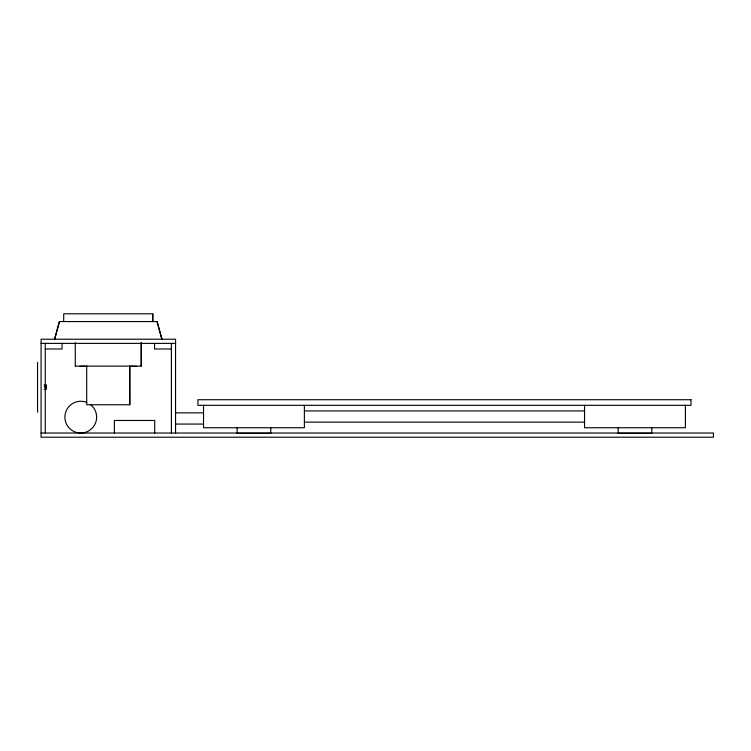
<?xml version="1.0" encoding="UTF-8"?>
<svg xmlns="http://www.w3.org/2000/svg" width="751" height="751" viewBox="0 0 751 751"><rect width="100%" height="100%" fill="white"/><g stroke="black" fill="none" stroke-linecap="round" stroke-linejoin="round"><path stroke-width="1.13" d="M54.579 339.217L59.404 321.569L157.119 321.569L161.944 339.217M54.645 339.217L59.479 321.569M152.753 313.796L152.753 321.569L152.819 313.796L63.704 313.796L63.704 321.569M41.08 343.385L175.556 343.385M45.248 348.98L62.061 348.98L62.061 343.385M171.388 348.98L154.575 348.98L154.575 343.385M75.241 366.122L141.282 366.122L141.272 342.719M80.075 366.319L86.994 366.319M129.632 366.319L136.551 366.319M44.168 384.944L46.374 384.944L46.374 389.356L44.168 389.356M44.168 386.878L46.374 386.878M129.754 404.77L129.754 366.122L129.829 404.77L86.694 404.77L86.694 366.122M304.39 410.928L584.541 410.928M175.556 412.862L203.53 412.862M304.39 422.137L584.541 422.137M175.556 424.062L203.53 424.062M41.08 433.027L713.45 433.027L713.45 437.204L41.08 437.204L41.08 339.217L175.556 339.217L175.556 433.027M157.043 321.569L161.878 339.217M685.4 405.324L685.4 427.741L584.541 427.741L584.541 405.324M651.784 427.741L651.784 433.346L618.157 433.346L618.157 427.741M304.39 405.324L304.39 427.741L203.53 427.741L203.53 405.324M270.773 427.741L270.773 433.346L237.147 433.346L237.147 427.741M171.388 343.385L171.388 433.027M154.715 433.027L154.715 420.476L114.377 420.476L114.377 433.027M141.216 342.719L141.197 366.122M75.25 342.719L75.307 366.122M45.248 343.385L45.248 433.027M37.55 362.386L37.55 412.177M90.43 404.545A15.884 15.884 0 0 1 88.102 431.234A15.884 15.884 0 0 1 64.896 417.838A15.884 15.884 0 0 1 86.844 402.47M691.004 399.72L197.926 399.72L197.926 405.324L691.004 405.324L691.004 399.72"/></g></svg>
